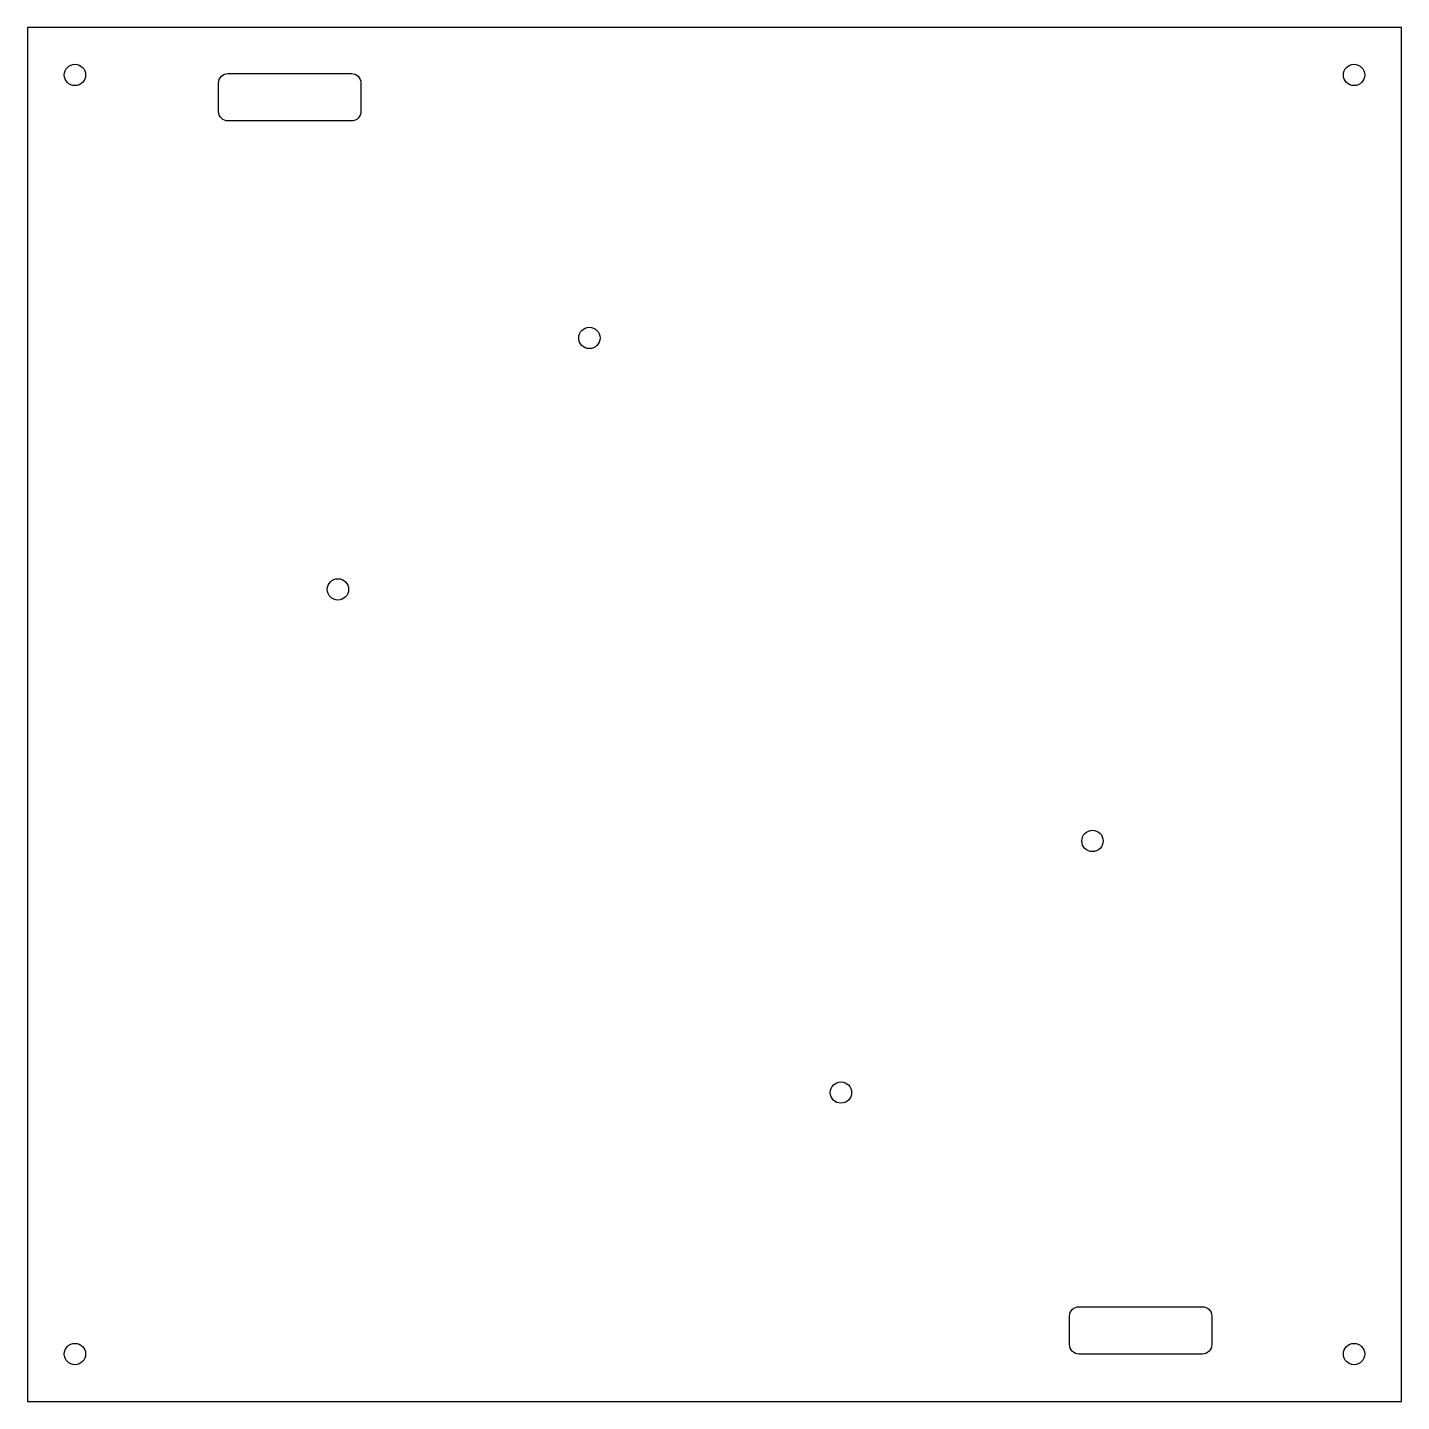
# Model space of a CAD drawing. Extents: x -179 to 111, y -164 to 126.
import ezdxf

# ---------------------------------------------------------------- set-up
doc = ezdxf.new("R2010")
doc.units = 0
doc.layers.get('0').update_dxf_attribs({"linetype": 'CONTINUOUS'})

msp = doc.modelspace()

# ---------------------------------------------------------------- linework, layer by layer
msp.add_lwpolyline([(-179.2, 125.65), (-179.2, -164.05), (110.5, -164.05), (110.5, 125.65)], close=True)
for points in [[(-108.9, 107.95, -0.414214), (-110.9, 105.95), (-136.9, 105.95, -0.414214), (-138.9, 107.95), (-138.9, 113.95, -0.414214), (-136.9, 115.95), (-110.9, 115.95, -0.414214), (-108.9, 113.95)], [(40.5, -146.05, -0.414214), (42.5, -144.05), (68.5, -144.05, -0.414214), (70.5, -146.05), (70.5, -152.05, -0.414214), (68.5, -154.05), (42.5, -154.05, -0.414214), (40.5, -152.05)]]:
    msp.add_lwpolyline(points, format="xyb", close=True)
for centre in [(-169.2, 115.65), (100.5, 115.65), (-60.71, 60.2), (-113.74, 7.17), (45.35, -45.86), (-7.68, -98.9), (-169.2, -154.05), (100.5, -154.05)]:
    msp.add_circle(centre, 2.25)

doc.saveas('drawing.dxf')
